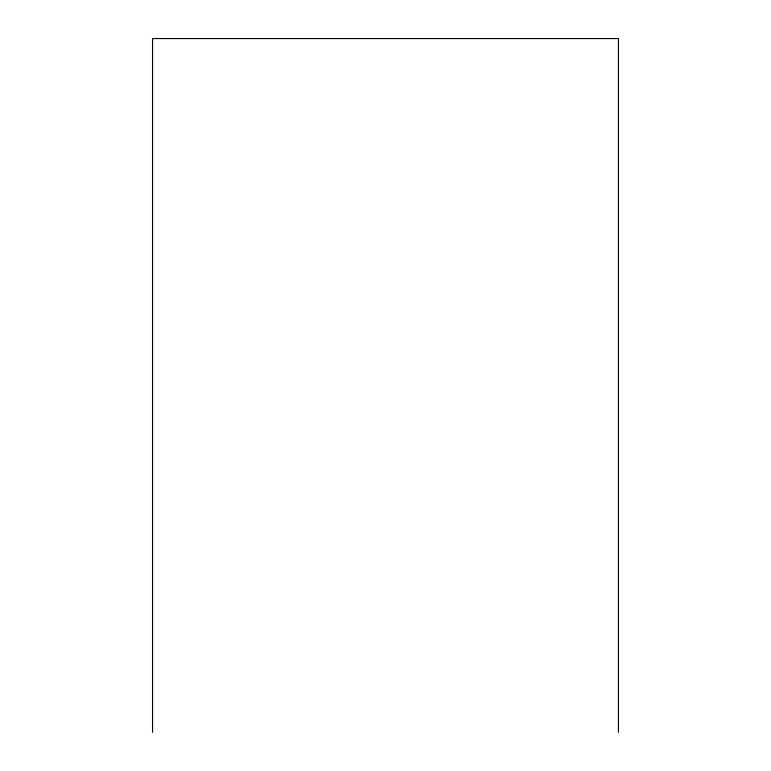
<?xml version="1.0" encoding="UTF-8"?>
<svg xmlns="http://www.w3.org/2000/svg" width="771" height="771" viewBox="0 0 771 771"><rect width="100%" height="100%" fill="white"/><g stroke="black" fill="none" stroke-linecap="round" stroke-linejoin="round"><path stroke-width="1.16" d="M618.448 732.45L618.448 38.55L152.552 38.55L152.552 732.45"/></g></svg>
